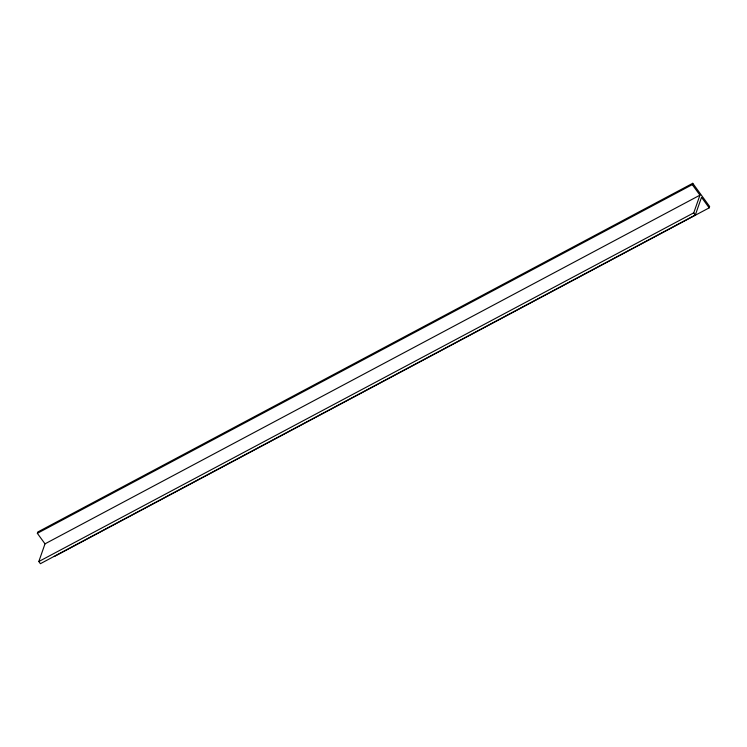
<?xml version="1.0" encoding="UTF-8"?>
<svg xmlns="http://www.w3.org/2000/svg" width="747" height="747" viewBox="0 0 747 747"><rect width="100%" height="100%" fill="white"/><g stroke="black" fill="none" stroke-linecap="round" stroke-linejoin="round"><path stroke-width="1.12" d="M709.183 207.853L701.526 197.329L695.326 215.015L40.394 563.696L38.816 561.529L45.007 543.844L37.35 533.321L37.817 531.985L692.749 183.304L709.65 206.527L709.183 207.853L54.251 556.543M37.35 533.321L692.282 184.63L692.749 183.304M38.816 561.529L693.748 212.848L699.948 195.163L692.282 184.63M45.007 543.844L699.948 195.163M693.748 212.848L695.326 215.015"/></g></svg>
